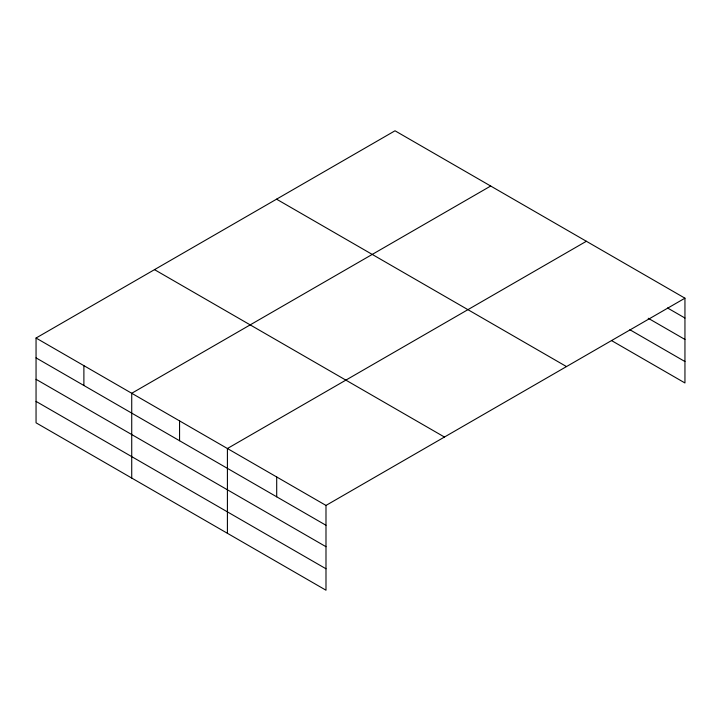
<?xml version="1.0" encoding="UTF-8"?>
<svg xmlns="http://www.w3.org/2000/svg" width="721" height="721" viewBox="0 0 721 721"><rect width="100%" height="100%" fill="white"/><g stroke="black" fill="none" stroke-linecap="round" stroke-linejoin="round"><path stroke-width="1.08" d="M684.95 298.188L395.009 130.789L36.05 338.032L36.05 422.812L325.991 590.211L325.991 505.43L684.95 298.188L684.95 382.968L611.498 340.555M490.695 186.027L131.727 393.278L131.727 478.059M586.371 241.274L227.412 448.516L227.412 533.297M667.556 307.984L684.95 318.033M648.224 318.258L684.95 339.456M629.866 329.731L684.95 361.536M276.558 199.176L566.49 366.574M154.51 269.645L444.442 437.034M36.05 338.032L325.991 505.43M36.05 357.877L325.991 525.276M36.05 379.309L325.991 546.707M36.05 401.39L325.991 568.779M276.702 476.969L276.702 496.814M179.565 420.893L179.565 440.738M83.888 365.655L83.888 385.501"/></g></svg>
